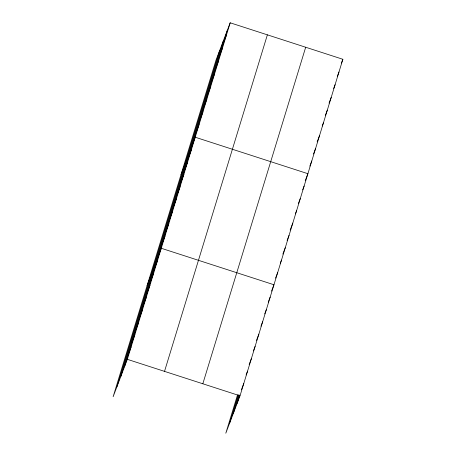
<?xml version="1.0" encoding="UTF-8"?>
<svg xmlns="http://www.w3.org/2000/svg" width="456" height="456" viewBox="0 0 456 456"><rect width="100%" height="100%" fill="white"/><g stroke="black" fill="none" stroke-linecap="round" stroke-linejoin="round"><path stroke-width="0.68" d="M116.861 386.905L219.718 50.371M120.703 376.793L223.56 40.259M124.431 366.972L227.287 30.438M230.189 22.8L215.984 60.186L113.134 396.72L127.332 359.334L230.189 22.8L342.866 59.28L240.016 395.814L225.811 433.2L237.519 394.885M164.519 371.372L267.376 34.838M202.829 383.775L305.685 47.242M229.539 423.385L238.271 394.805M233.381 413.267L238.938 395.084M237.109 403.452L239.691 395.01M223.4 43.155L226.301 35.511M219.518 55.866L222.42 48.228M215.631 68.582L218.532 60.939M211.744 81.293L214.645 73.655M207.862 94.004L210.763 86.366M203.975 106.721L206.876 99.083M200.087 119.432L202.988 111.794M196.205 132.149L199.107 124.511M181.015 174.608L195.219 137.222L307.897 173.702L305.235 180.701M188.545 157.2L191.446 149.562M184.777 169.541L187.678 161.903M181.004 181.881L183.905 174.238M177.23 194.216L180.131 186.578M173.462 206.557L176.364 198.919M169.689 218.897L172.59 211.259M165.916 231.238L168.817 223.6M162.148 243.578L165.049 235.94M147.071 285.667L161.276 248.275L273.953 284.755L271.537 291.122M154.601 268.259L157.508 260.615M150.833 280.594L153.735 272.956M147.06 292.934L149.961 285.296M143.292 305.275L146.194 297.637M139.519 317.615L142.42 309.977M135.745 329.956L138.647 322.312M131.978 342.296L134.879 334.653M128.204 354.631L131.106 346.993M341.419 63.099L342.866 59.28M337.292 76.448L338.985 71.991M333.644 88.527L335.097 84.702M329.032 103.147L331.21 97.419M325.39 115.225L327.328 110.13M322.232 126.027L323.441 122.846M317.137 141.924L319.553 135.557M313.494 154.003L315.666 148.274M309.846 166.081L311.784 160.985M302.676 189.856L304.123 186.037M298.418 203.473L300.356 198.377M295.374 213.898L296.582 210.718M290.153 230.058L292.815 223.058M287.103 240.489L289.041 235.399M282.851 254.1L285.268 247.739M280.286 263.26L281.5 260.074M275.549 278.143L277.727 272.414M268.248 302.185L270.186 297.095M264.719 313.893L266.412 309.436M260.946 326.228L262.639 321.776M256.454 340.478L258.871 334.111M253.405 350.909L255.098 346.452M249.153 364.521L251.324 358.792M246.103 374.952L247.557 371.133M241.366 389.84L243.783 383.473M127.332 359.334L240.016 395.814"/></g></svg>
